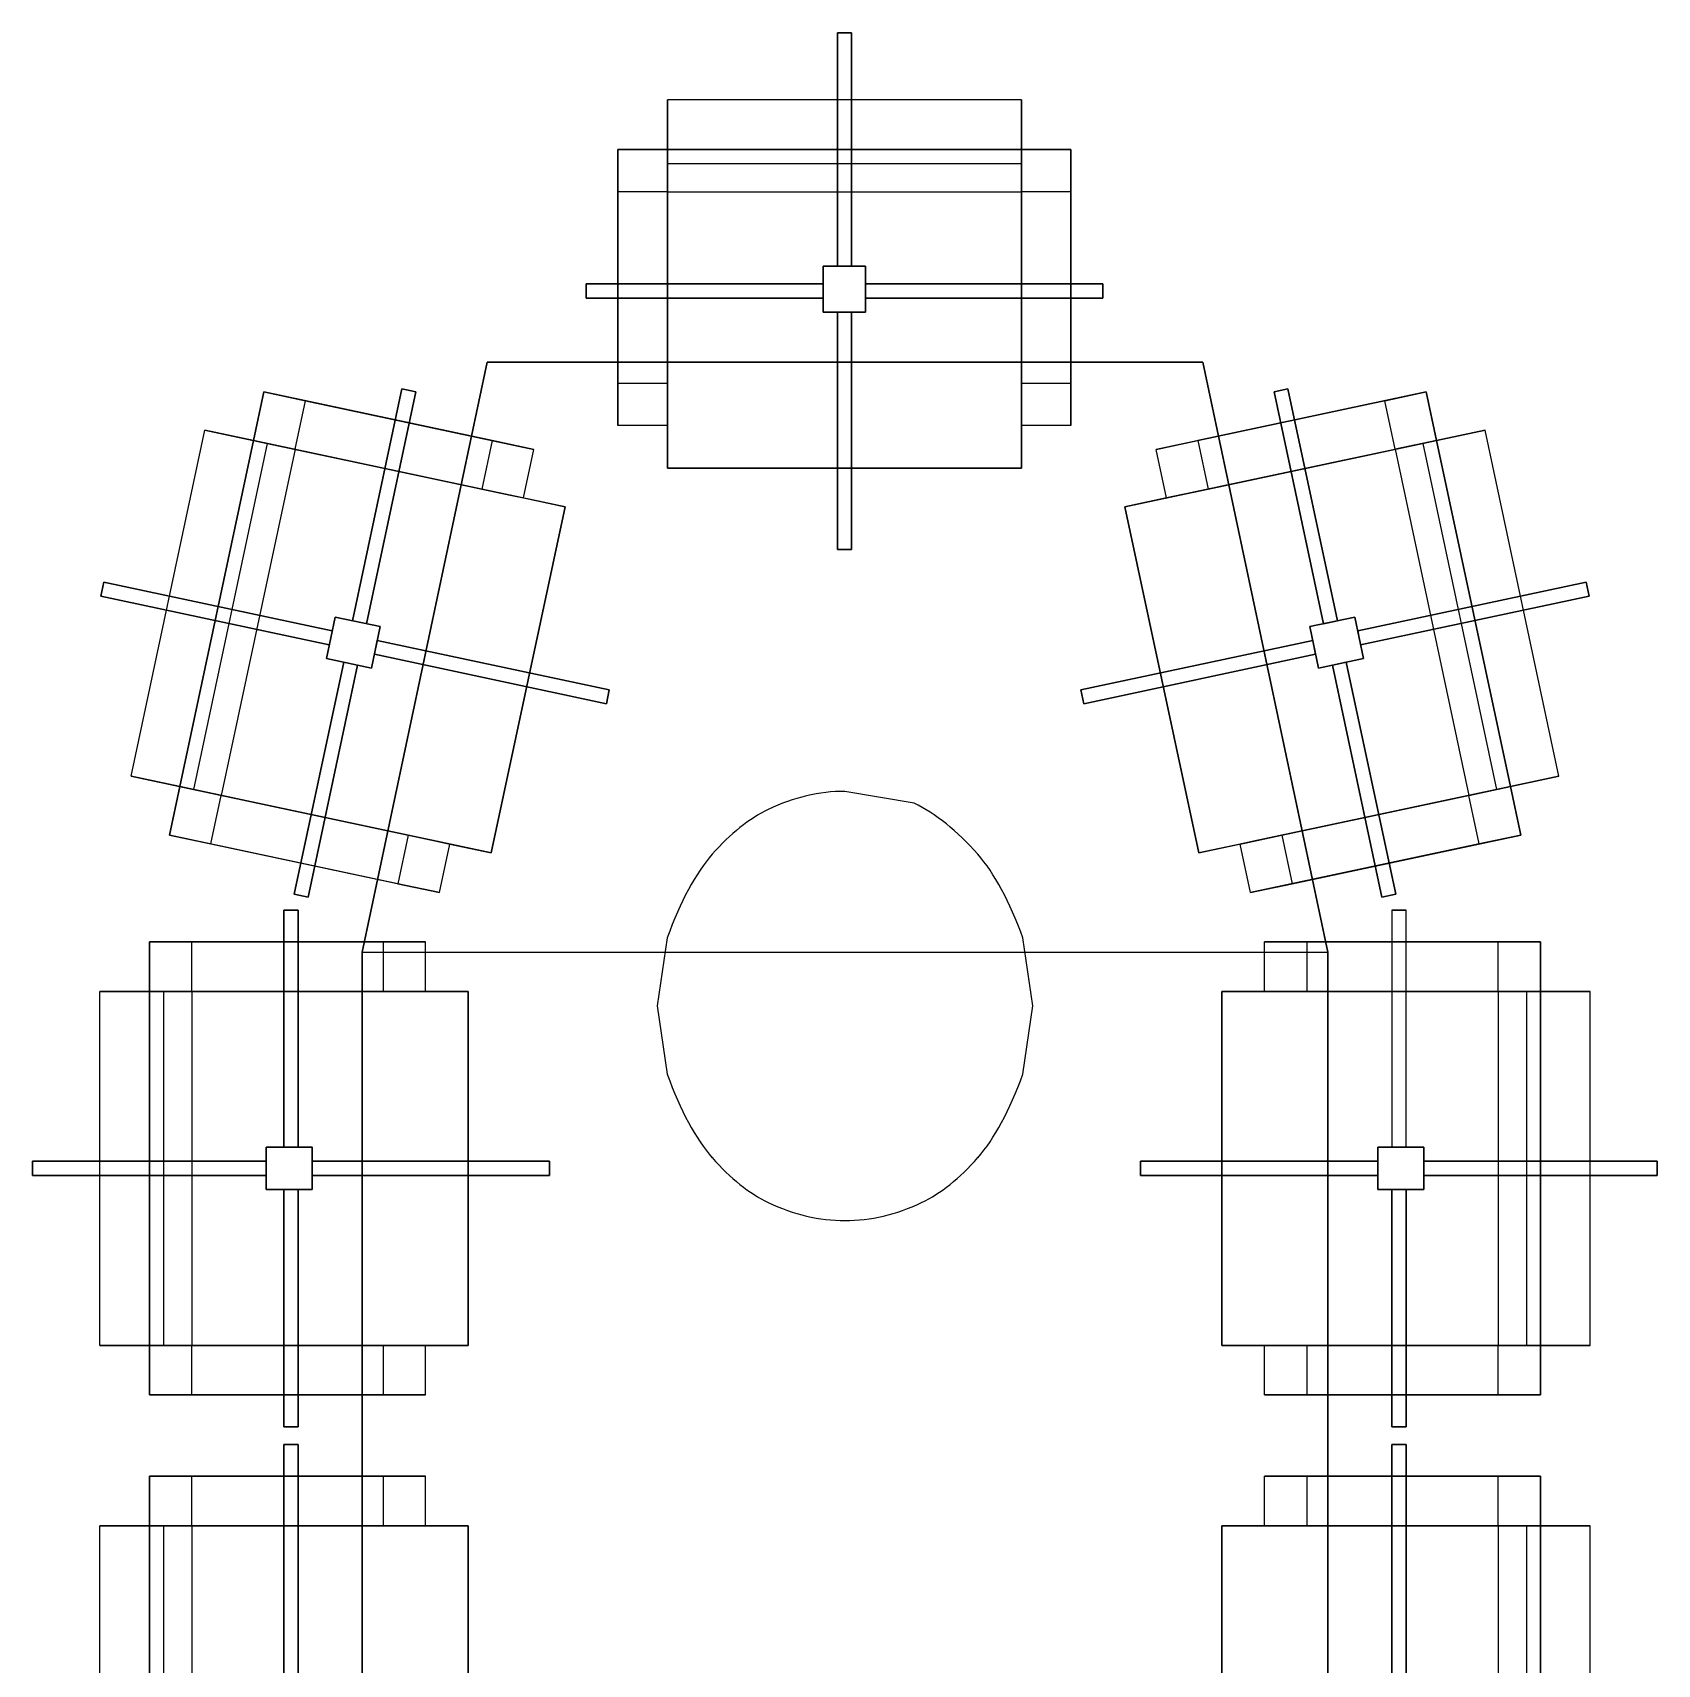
# Model space of a CAD drawing. Extents: x -42728 to 99010, y -18674 to 47645.
# Drawn here: x -12386 to -10642, y 39235 to 40986 of the extents above; entities that cross this region are included whole.
import ezdxf

# ---------------------------------------------------------------- set-up
doc = ezdxf.new("R2010")
doc.units = 0
doc.header["$LTSCALE"] = 100
doc.header["$MEASUREMENT"] = 0
doc.layers.get('0').update_dxf_attribs({"linetype": 'CONTINUOUS'})

# ---------------------------------------------------------------- blocks, each defined once
blk = doc.blocks.new('A$C05733823')
for p, q in [((946.2, 2760.1), (872.1, 2772.9)), ((681.2, 2615.8), (670.5, 2542.5)), ((1073.7, 2542.5), (1063, 2615.8)), ((670.5, 2542.5), (681.2, 2469.2)), ((1063, 2469.2), (1073.7, 2542.5))]:
    blk.add_line(p, q)
for centre, major_axis, start_param, end_param in [((872.1, 1188.5), (0, 1584.4), 0, 0.156505), ((836.7, 1861.6), (0, 902.9), 0.156505, 0.363979), ((892.9, 1746.5), (0, 1026.1), -0.363979, -0.156505), ((783.2, 2283.3), (0, 451.7), 0.363979, 0.743593), ((961.1, 2283.3), (0, 451.7), -0.743593, -0.363979), ((783.2, 2801.7), (0, 451.7), 2.397999, 2.777614), ((961.1, 2801.7), (0, 451.7), 3.505572, 3.885186), ((836.7, 3223.4), (0, 902.9), 2.777614, 2.985087), ((907.5, 3223.4), (0, 902.9), 3.298098, 3.505572), ((872.1, 3896.5), (0, 1584.4), 2.985087, 3.141593), ((872.1, 3896.5), (0, 1584.4), 3.141593, 3.298098)]:
    blk.add_ellipse(centre, major_axis=major_axis, ratio=0.333333, start_param=start_param, end_param=end_param)
for points in [[(863.9, 3587.4), (863.9, 3336.6, 81.6), (863.9, 3336.6, 119), (863.9, 3587.4, 37.4)], [(879.1, 3587.4, 37.4), (863.9, 3587.4, 37.4), (863.9, 3336.6, 119), (879.1, 3336.6, 119)], [(863.9, 3587.4), (879.1, 3587.4), (879.1, 3587.4, 37.4), (863.9, 3587.4, 37.4)], [(879.1, 3587.4), (863.9, 3587.4), (863.9, 3587.4, 37.4), (879.1, 3587.4, 37.4)], [(863.9, 3587.4), (879.1, 3587.4), (879.1, 3587.4, 37.4), (863.9, 3587.4, 37.4)], [(879.1, 3587.4), (879.1, 3336.6, 81.6), (879.1, 3336.6, 119), (879.1, 3587.4, 37.4)], [(681.5, 3393.6, 482.8), (681.5, 3462, 482.8), (681.5, 3515.2, 680), (681.5, 3446.8, 680)], [(1061.5, 3462, 482.8), (1061.5, 3515.2, 680), (681.5, 3515.2, 680), (681.5, 3462, 482.8)], [(681.5, 3446.8, 680), (1061.5, 3446.8, 680), (1061.5, 3515.2, 680), (681.5, 3515.2, 680)], [(1061.5, 3393.6, 482.8), (1061.5, 3462, 482.8), (1061.5, 3515.2, 680), (1061.5, 3446.8, 680)], [(628.3, 3462, 482.8), (628.3, 3416.4, 272), (628.3, 3165.6, 272), (628.3, 3211.2, 482.8)], [(628.3, 3462, 482.8), (681.5, 3462, 482.8), (681.5, 3416.4, 272), (628.3, 3416.4, 272)], [(628.3, 3462, 482.8), (628.3, 3211.2, 482.8), (681.5, 3211.2, 482.8), (681.5, 3462, 482.8)], [(1061.5, 3462, 482.8), (681.5, 3462, 482.8), (681.5, 3416.4, 272), (1061.5, 3416.4, 272)], [(1061.5, 3462, 482.8), (1114.7, 3462, 482.8), (1114.7, 3416.4, 272), (1061.5, 3416.4, 272)], [(1061.5, 3462, 482.8), (1061.5, 3211.2, 482.8), (1114.7, 3211.2, 482.8), (1114.7, 3462, 482.8)], [(1114.7, 3462, 482.8), (1114.7, 3416.4, 272), (1114.7, 3165.6, 272), (1114.7, 3211.2, 482.8)], [(681.5, 3211.2, 482.8), (681.5, 3393.6, 482.8), (681.5, 3355.6, 340), (681.5, 3180.1, 340)], [(1061.5, 3211.2, 482.8), (1061.5, 3393.6, 482.8), (1061.5, 3355.6, 340), (1061.5, 3180.1, 340)], [(894.3, 3336.6, 81.6), (848.7, 3336.6, 81.6), (848.7, 3336.6, 289), (894.3, 3336.6, 289)], [(848.7, 3336.6, 81.6), (848.7, 3287.2, 81.6), (848.7, 3287.2, 289), (848.7, 3336.6, 289)], [(848.7, 3336.6, 81.6), (894.3, 3336.6, 81.6), (894.3, 3336.6, 289), (848.7, 3336.6, 289)], [(848.7, 3287.2, 81.6), (848.7, 3336.6, 81.6), (848.7, 3336.6, 289), (848.7, 3287.2, 289)], [(894.3, 3287.2, 81.6), (894.3, 3336.6, 81.6), (894.3, 3336.6, 289), (894.3, 3287.2, 289)], [(894.3, 3336.6, 81.6), (894.3, 3287.2, 81.6), (894.3, 3287.2, 289), (894.3, 3336.6, 289)], [(594.1, 3317.6, 37.4), (594.1, 3302.4, 37.4), (848.7, 3302.4, 119), (848.7, 3317.6, 119)], [(594.1, 3317.6), (848.7, 3317.6, 81.6), (848.7, 3317.6, 119), (594.1, 3317.6, 37.4)], [(594.1, 3302.4), (594.1, 3317.6), (594.1, 3317.6, 37.4), (594.1, 3302.4, 37.4)], [(1148.9, 3317.6), (894.3, 3317.6, 81.6), (894.3, 3317.6, 119), (1148.9, 3317.6, 37.4)], [(1148.9, 3302.4, 37.4), (1148.9, 3317.6, 37.4), (894.3, 3317.6, 119), (894.3, 3302.4, 119)], [(1148.9, 3302.4), (1148.9, 3317.6), (1148.9, 3317.6, 37.4), (1148.9, 3302.4, 37.4)], [(594.1, 3302.4), (848.7, 3302.4, 81.6), (848.7, 3302.4, 119), (594.1, 3302.4, 37.4)], [(1148.9, 3302.4), (894.3, 3302.4, 81.6), (894.3, 3302.4, 119), (1148.9, 3302.4, 37.4)], [(848.7, 3287.2, 81.6), (894.3, 3287.2, 81.6), (894.3, 3287.2, 289), (848.7, 3287.2, 289)], [(894.3, 3287.2, 81.6), (848.7, 3287.2, 81.6), (848.7, 3287.2, 289), (894.3, 3287.2, 289)], [(863.9, 3032.6), (863.9, 3287.2, 81.6), (863.9, 3287.2, 119), (863.9, 3032.6, 37.4)], [(863.9, 3032.6, 37.4), (879.1, 3032.6, 37.4), (879.1, 3287.2, 119), (863.9, 3287.2, 119)], [(879.1, 3032.6), (879.1, 3287.2, 81.6), (879.1, 3287.2, 119), (879.1, 3032.6, 37.4)], [(488.1, 3233.7, 600), (488.1, 3233.7, 570), (353.7, 2600.1, 570), (353.7, 2600.1, 600)], [(488.1, 3233.7, 600), (353.7, 2600.1, 600), (1390.5, 2600.1, 600), (1256.1, 3233.7, 600)], [(1256.1, 3233.7, 570), (1256.1, 3233.7, 600), (488.1, 3233.7, 600), (488.1, 3233.7, 570)], [(1390.5, 2600.1, 600), (1390.5, 2600.1, 570), (1256.1, 3233.7, 570), (1256.1, 3233.7, 600)], [(628.3, 3211.2, 482.8), (681.5, 3211.2, 482.8), (681.5, 3165.6, 272), (628.3, 3165.6, 272)], [(1061.5, 3211.2, 482.8), (1114.7, 3211.2, 482.8), (1114.7, 3165.6, 272), (1061.5, 3165.6, 272)], [(248.2, 3201.7, 482.8), (237.1, 3149.7, 482.8), (281.7, 3140.2, 272), (292.8, 3192.2, 272)], [(248.2, 3201.7, 482.8), (493.5, 3149.4, 482.8), (482.4, 3097.4, 482.8), (237.1, 3149.7, 482.8)], [(248.2, 3201.7, 482.8), (292.8, 3192.2, 272), (538.1, 3139.9, 272), (493.5, 3149.4, 482.8)], [(396.5, 3205.1, 37.4), (411.4, 3201.9, 37.4), (358.3, 2952.9, 119), (343.5, 2956.1, 119)], [(396.5, 3205.1), (343.5, 2956.1, 81.6), (343.5, 2956.1, 119), (396.5, 3205.1, 37.4)], [(411.4, 3201.9), (358.3, 2952.9, 81.6), (358.3, 2952.9, 119), (411.4, 3201.9, 37.4)], [(396.5, 3205.1), (411.4, 3201.9), (411.4, 3201.9, 37.4), (396.5, 3205.1, 37.4)], [(1496.1, 3201.7, 482.8), (1451.5, 3192.2, 272), (1206.2, 3139.9, 272), (1250.8, 3149.4, 482.8)], [(1496.1, 3201.7, 482.8), (1250.8, 3149.4, 482.8), (1261.9, 3097.4, 482.8), (1507.2, 3149.7, 482.8)], [(1347.7, 3205.1, 37.4), (1332.8, 3201.9, 37.4), (1385.9, 2952.9, 119), (1400.8, 2956.1, 119)], [(1347.7, 3205.1), (1332.8, 3201.9), (1332.8, 3201.9, 37.4), (1347.7, 3205.1, 37.4)], [(1332.8, 3201.9), (1385.9, 2952.9, 81.6), (1385.9, 2952.9, 119), (1332.8, 3201.9, 37.4)], [(1347.7, 3205.1), (1400.8, 2956.1, 81.6), (1400.8, 2956.1, 119), (1347.7, 3205.1, 37.4)], [(1496.1, 3201.7, 482.8), (1507.2, 3149.7, 482.8), (1462.6, 3140.2, 272), (1451.5, 3192.2, 272)], [(681.5, 3165.6, 272), (681.5, 3120, 272), (681.5, 3120, 340), (681.5, 3180.1, 340)], [(1061.5, 3165.6, 272), (1061.5, 3120, 272), (1061.5, 3120, 340), (1061.5, 3180.1, 340)], [(157.9, 2778, 482.8), (105.8, 2789.1, 680), (185, 3160.8, 680), (237.1, 3149.7, 482.8)], [(251.9, 3146.5, 680), (172.7, 2774.9, 680), (105.8, 2789.1, 680), (185, 3160.8, 680)], [(304, 3135.4, 482.8), (237.1, 3149.7, 482.8), (185, 3160.8, 680), (251.9, 3146.5, 680)], [(1440.3, 3135.4, 482.8), (1507.2, 3149.7, 482.8), (1559.2, 3160.8, 680), (1492.3, 3146.5, 680)], [(1492.3, 3146.5, 680), (1571.5, 2774.9, 680), (1638.4, 2789.1, 680), (1559.2, 3160.8, 680)], [(1586.4, 2778, 482.8), (1638.4, 2789.1, 680), (1559.2, 3160.8, 680), (1507.2, 3149.7, 482.8)], [(157.9, 2778, 482.8), (237.1, 3149.7, 482.8), (281.7, 3140.2, 272), (202.5, 2768.5, 272)], [(493.5, 3149.4, 482.8), (482.4, 3097.4, 482.8), (527, 3087.9, 272), (538.1, 3139.9, 272)], [(1250.8, 3149.4, 482.8), (1261.9, 3097.4, 482.8), (1217.3, 3087.9, 272), (1206.2, 3139.9, 272)], [(1586.4, 2778, 482.8), (1507.2, 3149.7, 482.8), (1462.6, 3140.2, 272), (1541.8, 2768.5, 272)], [(482.4, 3097.4, 482.8), (304, 3135.4, 482.8), (341.1, 3127.5, 340), (512.8, 3090.9, 340)], [(681.5, 3120, 340), (1061.5, 3120, 340), (1061.5, 3120, 272), (681.5, 3120, 272)], [(1061.5, 3120, 340), (681.5, 3120, 340), (681.5, 3120, 272), (1061.5, 3120, 272)], [(1261.9, 3097.4, 482.8), (1440.3, 3135.4, 482.8), (1403.1, 3127.5, 340), (1231.4, 3090.9, 340)], [(527, 3087.9, 272), (571.6, 3078.4, 272), (571.6, 3078.4, 340), (512.8, 3090.9, 340)], [(1217.3, 3087.9, 272), (1172.7, 3078.4, 272), (1172.7, 3078.4, 340), (1231.4, 3090.9, 340)], [(571.6, 3078.4, 340), (492.4, 2706.8, 340), (492.4, 2706.8, 272), (571.6, 3078.4, 272)], [(1172.7, 3078.4, 340), (1251.9, 2706.8, 340), (1251.9, 2706.8, 272), (1172.7, 3078.4, 272)], [(863.9, 3032.6), (879.1, 3032.6), (879.1, 3032.6, 37.4), (863.9, 3032.6, 37.4)], [(879.1, 3032.6), (863.9, 3032.6), (863.9, 3032.6, 37.4), (879.1, 3032.6, 37.4)], [(73.2, 2982.6, 37.4), (76.4, 2997.4, 37.4), (321.7, 2945.2, 119), (318.5, 2930.3, 119)], [(73.2, 2982.6), (76.4, 2997.4), (76.4, 2997.4, 37.4), (73.2, 2982.6, 37.4)], [(76.4, 2997.4), (321.7, 2945.2, 81.6), (321.7, 2945.2, 119), (76.4, 2997.4, 37.4)], [(1667.8, 2997.4), (1422.5, 2945.2, 81.6), (1422.5, 2945.2, 119), (1667.8, 2997.4, 37.4)], [(1671, 2982.6, 37.4), (1667.8, 2997.4, 37.4), (1422.5, 2945.2, 119), (1425.7, 2930.3, 119)], [(1671, 2982.6), (1667.8, 2997.4), (1667.8, 2997.4, 37.4), (1671, 2982.6, 37.4)], [(73.2, 2982.6), (318.5, 2930.3, 81.6), (318.5, 2930.3, 119), (73.2, 2982.6, 37.4)], [(1671, 2982.6), (1425.7, 2930.3, 81.6), (1425.7, 2930.3, 119), (1671, 2982.6, 37.4)], [(324.9, 2960, 81.6), (315.4, 2915.4, 81.6), (315.4, 2915.4, 289), (324.9, 2960, 289)], [(373.2, 2949.7, 81.6), (324.9, 2960, 81.6), (324.9, 2960, 289), (373.2, 2949.7, 289)], [(363.7, 2905.1, 81.6), (373.2, 2949.7, 81.6), (373.2, 2949.7, 289), (363.7, 2905.1, 289)], [(1371, 2949.7, 81.6), (1419.4, 2960, 81.6), (1419.4, 2960, 289), (1371, 2949.7, 289)], [(1380.6, 2905.1, 81.6), (1371, 2949.7, 81.6), (1371, 2949.7, 289), (1380.6, 2905.1, 289)], [(1419.4, 2960, 81.6), (1428.9, 2915.4, 81.6), (1428.9, 2915.4, 289), (1419.4, 2960, 289)], [(619, 2881.8, 37.4), (615.9, 2866.9, 37.4), (366.9, 2920, 119), (370, 2934.9, 119)], [(619, 2881.8), (370, 2934.9, 81.6), (370, 2934.9, 119), (619, 2881.8, 37.4)], [(1125.2, 2881.8), (1374.2, 2934.9, 81.6), (1374.2, 2934.9, 119), (1125.2, 2881.8, 37.4)], [(1125.2, 2881.8, 37.4), (1128.4, 2866.9, 37.4), (1377.4, 2920, 119), (1374.2, 2934.9, 119)], [(280.9, 2662.5), (334, 2911.5, 81.6), (334, 2911.5, 119), (280.9, 2662.5, 37.4)], [(295.8, 2659.3, 37.4), (280.9, 2662.5, 37.4), (334, 2911.5, 119), (348.8, 2908.3, 119)], [(295.8, 2659.3), (348.8, 2908.3, 81.6), (348.8, 2908.3, 119), (295.8, 2659.3, 37.4)], [(315.4, 2915.4, 81.6), (363.7, 2905.1, 81.6), (363.7, 2905.1, 289), (315.4, 2915.4, 289)], [(615.9, 2866.9), (366.9, 2920, 81.6), (366.9, 2920, 119), (615.9, 2866.9, 37.4)], [(1128.4, 2866.9), (1377.4, 2920, 81.6), (1377.4, 2920, 119), (1128.4, 2866.9, 37.4)], [(1428.9, 2915.4, 81.6), (1380.6, 2905.1, 81.6), (1380.6, 2905.1, 289), (1428.9, 2915.4, 289)], [(1448.5, 2659.3, 37.4), (1463.4, 2662.5, 37.4), (1410.3, 2911.5, 119), (1395.4, 2908.3, 119)], [(1448.5, 2659.3), (1395.4, 2908.3, 81.6), (1395.4, 2908.3, 119), (1448.5, 2659.3, 37.4)], [(1463.4, 2662.5), (1410.3, 2911.5, 81.6), (1410.3, 2911.5, 119), (1463.4, 2662.5, 37.4)], [(619, 2881.8), (615.9, 2866.9), (615.9, 2866.9, 37.4), (619, 2881.8, 37.4)], [(1125.2, 2881.8), (1128.4, 2866.9), (1128.4, 2866.9, 37.4), (1125.2, 2881.8, 37.4)], [(224.8, 2763.8, 482.8), (157.9, 2778, 482.8), (105.8, 2789.1, 680), (172.7, 2774.9, 680)], [(1519.5, 2763.8, 482.8), (1586.4, 2778, 482.8), (1638.4, 2789.1, 680), (1571.5, 2774.9, 680)], [(157.9, 2778, 482.8), (146.8, 2726, 482.8), (191.4, 2716.5, 272), (202.5, 2768.5, 272)], [(157.9, 2778, 482.8), (403.2, 2725.8, 482.8), (392.1, 2673.7, 482.8), (146.8, 2726, 482.8)], [(1586.4, 2778, 482.8), (1341.1, 2725.8, 482.8), (1352.2, 2673.7, 482.8), (1597.5, 2726, 482.8)], [(1586.4, 2778, 482.8), (1597.5, 2726, 482.8), (1552.9, 2716.5, 272), (1541.8, 2768.5, 272)], [(403.2, 2725.8, 482.8), (224.8, 2763.8, 482.8), (261.9, 2755.9, 340), (433.6, 2719.3, 340)], [(1341.1, 2725.8, 482.8), (1519.5, 2763.8, 482.8), (1482.3, 2755.9, 340), (1310.6, 2719.3, 340)], [(146.8, 2726, 482.8), (191.4, 2716.5, 272), (436.7, 2664.2, 272), (392.1, 2673.7, 482.8)], [(403.2, 2725.8, 482.8), (392.1, 2673.7, 482.8), (436.7, 2664.2, 272), (447.8, 2716.3, 272)], [(447.8, 2716.3, 272), (492.4, 2706.8, 272), (492.4, 2706.8, 340), (433.6, 2719.3, 340)], [(1296.5, 2716.3, 272), (1251.9, 2706.8, 272), (1251.9, 2706.8, 340), (1310.6, 2719.3, 340)], [(1341.1, 2725.8, 482.8), (1352.2, 2673.7, 482.8), (1307.6, 2664.2, 272), (1296.5, 2716.3, 272)], [(1597.5, 2726, 482.8), (1552.9, 2716.5, 272), (1307.6, 2664.2, 272), (1352.2, 2673.7, 482.8)], [(269.8, 2645.5, 37.4), (285, 2645.5, 37.4), (285, 2390.9, 119), (269.8, 2390.9, 119)], [(269.8, 2645.5), (269.8, 2390.9, 81.6), (269.8, 2390.9, 119), (269.8, 2645.5, 37.4)], [(269.8, 2645.5), (285, 2645.5), (285, 2645.5, 37.4), (269.8, 2645.5, 37.4)], [(295.8, 2659.3), (280.9, 2662.5), (280.9, 2662.5, 37.4), (295.8, 2659.3, 37.4)], [(285, 2645.5), (285, 2390.9, 81.6), (285, 2390.9, 119), (285, 2645.5, 37.4)], [(1448.5, 2659.3), (1463.4, 2662.5), (1463.4, 2662.5, 37.4), (1448.5, 2659.3, 37.4)], [(1474.4, 2645.5, 37.4), (1459.2, 2645.5, 37.4), (1459.2, 2390.9, 119), (1474.4, 2390.9, 119)], [(1474.4, 2645.5), (1459.2, 2645.5), (1459.2, 2645.5, 37.4), (1474.4, 2645.5, 37.4)], [(125.4, 2611.3, 482.8), (171, 2611.3, 272), (421.8, 2611.3, 272), (376.2, 2611.3, 482.8)], [(125.4, 2611.3, 482.8), (125.4, 2558.1, 482.8), (171, 2558.1, 272), (171, 2611.3, 272)], [(125.4, 2611.3, 482.8), (376.2, 2611.3, 482.8), (376.2, 2558.1, 482.8), (125.4, 2558.1, 482.8)], [(376.2, 2611.3, 482.8), (376.2, 2558.1, 482.8), (421.8, 2558.1, 272), (421.8, 2611.3, 272)], [(1368, 2611.3, 482.8), (1368, 2558.1, 482.8), (1322.4, 2558.1, 272), (1322.4, 2611.3, 272)], [(1618.8, 2611.3, 482.8), (1573.2, 2611.3, 272), (1322.4, 2611.3, 272), (1368, 2611.3, 482.8)], [(1618.8, 2611.3, 482.8), (1368, 2611.3, 482.8), (1368, 2558.1, 482.8), (1618.8, 2558.1, 482.8)], [(1618.8, 2611.3, 482.8), (1618.8, 2558.1, 482.8), (1573.2, 2558.1, 272), (1573.2, 2611.3, 272)], [(353.7, 2600.1, 570), (353.7, 2600.1, 600), (353.7, 987.3, 600), (353.7, 987.3, 570)], [(353.7, 987.3, 600), (353.7, 2600.1, 600), (1390.5, 2600.1, 600), (1390.5, 987.3, 600)], [(1390.5, 987.3, 570), (1390.5, 987.3, 600), (1390.5, 2600.1, 600), (1390.5, 2600.1, 570)], [(125.4, 2178.1, 482.8), (72.2, 2178.1, 680), (72.2, 2558.1, 680), (125.4, 2558.1, 482.8)], [(193.8, 2558.1, 482.8), (125.4, 2558.1, 482.8), (72.2, 2558.1, 680), (140.6, 2558.1, 680)], [(140.6, 2558.1, 680), (140.6, 2178.1, 680), (72.2, 2178.1, 680), (72.2, 2558.1, 680)], [(125.4, 2178.1, 482.8), (125.4, 2558.1, 482.8), (171, 2558.1, 272), (171, 2178.1, 272)], [(376.2, 2558.1, 482.8), (193.8, 2558.1, 482.8), (231.8, 2558.1, 340), (407.3, 2558.1, 340)], [(421.8, 2558.1, 272), (467.4, 2558.1, 272), (467.4, 2558.1, 340), (407.3, 2558.1, 340)], [(467.4, 2558.1, 340), (467.4, 2178.1, 340), (467.4, 2178.1, 272), (467.4, 2558.1, 272)], [(1276.8, 2558.1, 340), (1276.8, 2178.1, 340), (1276.8, 2178.1, 272), (1276.8, 2558.1, 272)], [(1322.4, 2558.1, 272), (1276.8, 2558.1, 272), (1276.8, 2558.1, 340), (1336.9, 2558.1, 340)], [(1368, 2558.1, 482.8), (1550.4, 2558.1, 482.8), (1512.4, 2558.1, 340), (1336.9, 2558.1, 340)], [(1550.4, 2558.1, 482.8), (1618.8, 2558.1, 482.8), (1672, 2558.1, 680), (1603.6, 2558.1, 680)], [(1618.8, 2178.1, 482.8), (1618.8, 2558.1, 482.8), (1573.2, 2558.1, 272), (1573.2, 2178.1, 272)], [(1603.6, 2558.1, 680), (1603.6, 2178.1, 680), (1672, 2178.1, 680), (1672, 2558.1, 680)], [(1618.8, 2178.1, 482.8), (1672, 2178.1, 680), (1672, 2558.1, 680), (1618.8, 2558.1, 482.8)], [(250.8, 2390.9, 81.6), (250.8, 2345.3, 81.6), (250.8, 2345.3, 289), (250.8, 2390.9, 289)], [(300.2, 2390.9, 81.6), (250.8, 2390.9, 81.6), (250.8, 2390.9, 289), (300.2, 2390.9, 289)], [(300.2, 2345.3, 81.6), (300.2, 2390.9, 81.6), (300.2, 2390.9, 289), (300.2, 2345.3, 289)], [(1444, 2345.3, 81.6), (1444, 2390.9, 81.6), (1444, 2390.9, 289), (1444, 2345.3, 289)], [(1444, 2390.9, 81.6), (1493.4, 2390.9, 81.6), (1493.4, 2390.9, 289), (1444, 2390.9, 289)], [(1493.4, 2390.9, 81.6), (1493.4, 2345.3, 81.6), (1493.4, 2345.3, 289), (1493.4, 2390.9, 289)], [(0, 2375.7), (250.8, 2375.7, 81.6), (250.8, 2375.7, 119), (0, 2375.7, 37.4)], [(0, 2360.5, 37.4), (0, 2375.7, 37.4), (250.8, 2375.7, 119), (250.8, 2360.5, 119)], [(0, 2360.5), (0, 2375.7), (0, 2375.7, 37.4), (0, 2360.5, 37.4)], [(554.8, 2375.7), (300.2, 2375.7, 81.6), (300.2, 2375.7, 119), (554.8, 2375.7, 37.4)], [(554.8, 2375.7, 37.4), (554.8, 2360.5, 37.4), (300.2, 2360.5, 119), (300.2, 2375.7, 119)], [(554.8, 2375.7), (554.8, 2360.5), (554.8, 2360.5, 37.4), (554.8, 2375.7, 37.4)], [(1189.4, 2375.7), (1444, 2375.7, 81.6), (1444, 2375.7, 119), (1189.4, 2375.7, 37.4)], [(1189.4, 2375.7, 37.4), (1189.4, 2360.5, 37.4), (1444, 2360.5, 119), (1444, 2375.7, 119)], [(1189.4, 2375.7), (1189.4, 2360.5), (1189.4, 2360.5, 37.4), (1189.4, 2375.7, 37.4)], [(1744.2, 2375.7), (1493.4, 2375.7, 81.6), (1493.4, 2375.7, 119), (1744.2, 2375.7, 37.4)], [(1744.2, 2360.5, 37.4), (1744.2, 2375.7, 37.4), (1493.4, 2375.7, 119), (1493.4, 2360.5, 119)], [(1744.2, 2360.5), (1744.2, 2375.7), (1744.2, 2375.7, 37.4), (1744.2, 2360.5, 37.4)], [(0, 2360.5), (250.8, 2360.5, 81.6), (250.8, 2360.5, 119), (0, 2360.5, 37.4)], [(554.8, 2360.5), (300.2, 2360.5, 81.6), (300.2, 2360.5, 119), (554.8, 2360.5, 37.4)], [(1189.4, 2360.5), (1444, 2360.5, 81.6), (1444, 2360.5, 119), (1189.4, 2360.5, 37.4)], [(1744.2, 2360.5), (1493.4, 2360.5, 81.6), (1493.4, 2360.5, 119), (1744.2, 2360.5, 37.4)], [(250.8, 2345.3, 81.6), (300.2, 2345.3, 81.6), (300.2, 2345.3, 289), (250.8, 2345.3, 289)], [(269.8, 2090.7), (269.8, 2345.3, 81.6), (269.8, 2345.3, 119), (269.8, 2090.7, 37.4)], [(285, 2090.7, 37.4), (269.8, 2090.7, 37.4), (269.8, 2345.3, 119), (285, 2345.3, 119)], [(285, 2090.7), (285, 2345.3, 81.6), (285, 2345.3, 119), (285, 2090.7, 37.4)], [(1493.4, 2345.3, 81.6), (1444, 2345.3, 81.6), (1444, 2345.3, 289), (1493.4, 2345.3, 289)], [(1459.2, 2090.7), (1459.2, 2345.3, 81.6), (1459.2, 2345.3, 119), (1459.2, 2090.7, 37.4)], [(1459.2, 2090.7, 37.4), (1474.4, 2090.7, 37.4), (1474.4, 2345.3, 119), (1459.2, 2345.3, 119)], [(1474.4, 2090.7), (1474.4, 2345.3, 81.6), (1474.4, 2345.3, 119), (1474.4, 2090.7, 37.4)], [(193.8, 2178.1, 482.8), (125.4, 2178.1, 482.8), (72.2, 2178.1, 680), (140.6, 2178.1, 680)], [(125.4, 2178.1, 482.8), (125.4, 2124.9, 482.8), (171, 2124.9, 272), (171, 2178.1, 272)], [(125.4, 2178.1, 482.8), (376.2, 2178.1, 482.8), (376.2, 2124.9, 482.8), (125.4, 2124.9, 482.8)], [(376.2, 2178.1, 482.8), (193.8, 2178.1, 482.8), (231.8, 2178.1, 340), (407.3, 2178.1, 340)], [(376.2, 2178.1, 482.8), (376.2, 2124.9, 482.8), (421.8, 2124.9, 272), (421.8, 2178.1, 272)], [(421.8, 2178.1, 272), (467.4, 2178.1, 272), (467.4, 2178.1, 340), (407.3, 2178.1, 340)], [(1322.4, 2178.1, 272), (1276.8, 2178.1, 272), (1276.8, 2178.1, 340), (1336.9, 2178.1, 340)], [(1368, 2178.1, 482.8), (1368, 2124.9, 482.8), (1322.4, 2124.9, 272), (1322.4, 2178.1, 272)], [(1368, 2178.1, 482.8), (1550.4, 2178.1, 482.8), (1512.4, 2178.1, 340), (1336.9, 2178.1, 340)], [(1618.8, 2178.1, 482.8), (1368, 2178.1, 482.8), (1368, 2124.9, 482.8), (1618.8, 2124.9, 482.8)], [(1550.4, 2178.1, 482.8), (1618.8, 2178.1, 482.8), (1672, 2178.1, 680), (1603.6, 2178.1, 680)], [(1618.8, 2178.1, 482.8), (1618.8, 2124.9, 482.8), (1573.2, 2124.9, 272), (1573.2, 2178.1, 272)], [(125.4, 2124.9, 482.8), (171, 2124.9, 272), (421.8, 2124.9, 272), (376.2, 2124.9, 482.8)], [(1618.8, 2124.9, 482.8), (1573.2, 2124.9, 272), (1322.4, 2124.9, 272), (1368, 2124.9, 482.8)], [(285, 2090.7), (269.8, 2090.7), (269.8, 2090.7, 37.4), (285, 2090.7, 37.4)], [(1459.2, 2090.7), (1474.4, 2090.7), (1474.4, 2090.7, 37.4), (1459.2, 2090.7, 37.4)], [(269.8, 2071.8, 37.4), (285, 2071.8, 37.4), (285, 1817.2, 119), (269.8, 1817.2, 119)], [(269.8, 2071.8), (269.8, 1817.2, 81.6), (269.8, 1817.2, 119), (269.8, 2071.8, 37.4)], [(285, 2071.8), (269.8, 2071.8), (269.8, 2071.8, 37.4), (285, 2071.8, 37.4)], [(285, 2071.8), (285, 1817.2, 81.6), (285, 1817.2, 119), (285, 2071.8, 37.4)], [(1459.2, 2071.8), (1459.2, 1817.2, 81.6), (1459.2, 1817.2, 119), (1459.2, 2071.8, 37.4)], [(1474.4, 2071.8, 37.4), (1459.2, 2071.8, 37.4), (1459.2, 1817.2, 119), (1474.4, 1817.2, 119)], [(1459.2, 2071.8), (1474.4, 2071.8), (1474.4, 2071.8, 37.4), (1459.2, 2071.8, 37.4)], [(1474.4, 2071.8), (1474.4, 1817.2, 81.6), (1474.4, 1817.2, 119), (1474.4, 2071.8, 37.4)], [(125.4, 2037.6, 482.8), (171, 2037.6, 272), (421.8, 2037.6, 272), (376.2, 2037.6, 482.8)], [(125.4, 2037.6, 482.8), (125.4, 1984.4, 482.8), (171, 1984.4, 272), (171, 2037.6, 272)], [(125.4, 2037.6, 482.8), (376.2, 2037.6, 482.8), (376.2, 1984.4, 482.8), (125.4, 1984.4, 482.8)], [(376.2, 2037.6, 482.8), (376.2, 1984.4, 482.8), (421.8, 1984.4, 272), (421.8, 2037.6, 272)], [(1618.8, 2037.6, 482.8), (1573.2, 2037.6, 272), (1322.4, 2037.6, 272), (1368, 2037.6, 482.8)], [(1368, 2037.6, 482.8), (1368, 1984.4, 482.8), (1322.4, 1984.4, 272), (1322.4, 2037.6, 272)], [(1618.8, 2037.6, 482.8), (1368, 2037.6, 482.8), (1368, 1984.4, 482.8), (1618.8, 1984.4, 482.8)], [(1618.8, 2037.6, 482.8), (1618.8, 1984.4, 482.8), (1573.2, 1984.4, 272), (1573.2, 2037.6, 272)], [(125.4, 1604.4, 482.8), (72.2, 1604.4, 680), (72.2, 1984.4, 680), (125.4, 1984.4, 482.8)], [(193.8, 1984.4, 482.8), (125.4, 1984.4, 482.8), (72.2, 1984.4, 680), (140.6, 1984.4, 680)], [(140.6, 1984.4, 680), (140.6, 1604.4, 680), (72.2, 1604.4, 680), (72.2, 1984.4, 680)], [(125.4, 1604.4, 482.8), (125.4, 1984.4, 482.8), (171, 1984.4, 272), (171, 1604.4, 272)], [(376.2, 1984.4, 482.8), (193.8, 1984.4, 482.8), (231.8, 1984.4, 340), (407.3, 1984.4, 340)], [(421.8, 1984.4, 272), (467.4, 1984.4, 272), (467.4, 1984.4, 340), (407.3, 1984.4, 340)], [(467.4, 1984.4, 340), (467.4, 1604.4, 340), (467.4, 1604.4, 272), (467.4, 1984.4, 272)], [(1276.8, 1984.4, 340), (1276.8, 1604.4, 340), (1276.8, 1604.4, 272), (1276.8, 1984.4, 272)], [(1322.4, 1984.4, 272), (1276.8, 1984.4, 272), (1276.8, 1984.4, 340), (1336.9, 1984.4, 340)], [(1368, 1984.4, 482.8), (1550.4, 1984.4, 482.8), (1512.4, 1984.4, 340), (1336.9, 1984.4, 340)], [(1550.4, 1984.4, 482.8), (1618.8, 1984.4, 482.8), (1672, 1984.4, 680), (1603.6, 1984.4, 680)], [(1618.8, 1604.4, 482.8), (1618.8, 1984.4, 482.8), (1573.2, 1984.4, 272), (1573.2, 1604.4, 272)], [(1603.6, 1984.4, 680), (1603.6, 1604.4, 680), (1672, 1604.4, 680), (1672, 1984.4, 680)], [(1618.8, 1604.4, 482.8), (1672, 1604.4, 680), (1672, 1984.4, 680), (1618.8, 1984.4, 482.8)]]:
    blk.add_3dface(points)

msp = doc.modelspace()

# ---------------------------------------------------------------- block references
msp.add_blockref('A$C05733823', (-12386.49055, 37398.9696))

doc.saveas('drawing.dxf')
